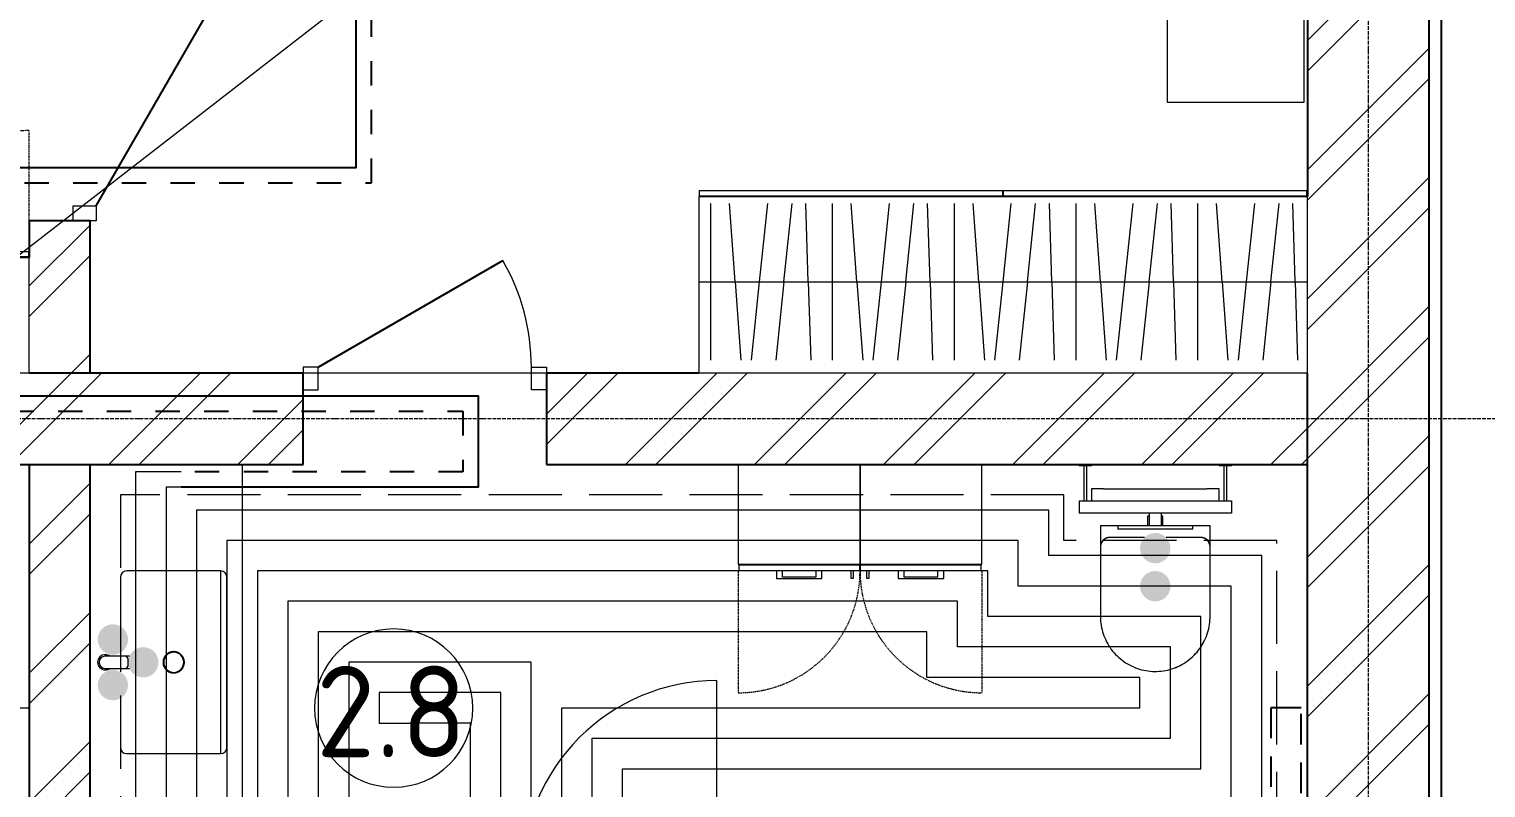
# Model space of a CAD drawing. Header units: millimetres. Extents: x -5016 to 22834, y -6019 to 18943.
# Drawn here: x 15600 to 20386, y 7687 to 10180 of the extents above; entities that cross this region are included whole.
import ezdxf

# ---------------------------------------------------------------- set-up
doc = ezdxf.new("R2010")
doc.units = ezdxf.units.MM
for name, pattern in [('ОВ_ПУНКТ', [160, 80, -80]), ('ОВ_ШТРИХ', [330, 240, -90]), ('Осевая 12-2-2', [16, 12, -2, 0, -2]), ('Сверху', [3.96875, 2.38125, -1.5875])]:
    doc.linetypes.add(name, pattern=pattern)
for name, color, linetype, lineweight in [('A-AREA-IDEN', 8, 'Continuous', 13), ('A-DETL-GENF', 9, 'Continuous', 13), ('A-DOOR', 8, 'Continuous', 13), ('A-FLOR', 9, 'Continuous', 13), ('A-WALL', 8, 'Continuous', 13), ('A-WALL-PATT', 8, 'Continuous', 13), ('I-FURN', 9, 'Continuous', 13), ('P-SANR-FIXT', 9, 'Continuous', 13), ('S-GRID', 8, 'Continuous', 13), ('АР_подложка', 8, 'Continuous', 13), ('ОВ_выноски', 7, 'Continuous', 18), ('ОВ_приборы', 7, 'Continuous', 35), ('ОВ_Т1', 1, 'Continuous', 50), ('ОВ_Т11', 6, 'Continuous', 35), ('ОВ_Т2', 5, 'Continuous', 50), ('ОВ_Т21', 4, 'Continuous', 35), ('ОВ_ТП', 1, 'Continuous', 13)]:
    doc.layers.add(name, color=color, linetype=linetype, lineweight=lineweight)
doc.styles.add('GOST Common', font='GOST_Common.ttf', dxfattribs={"height": 300})
pattern_1 = [(45, (0, 0), (-212.132, 212.132), []), (45, (0, 100), (-212.132, 212.132), [])]

# ---------------------------------------------------------------- blocks, each defined once
blk = doc.blocks.new('INT 18 Шкаф-ящики - INT 18 Шкаф-ящики-1564316-Этаж 2 - Планировка')
at = {"layer": 'I-FURN'}
for p, q in [((300, 350), (-300, 350)), ((-300, 350), (-300, 342)), ((300, -100), (300, 350)), ((-300, 312), (-300, -100)), ((-300, -100), (300, -100))]:
    blk.add_line(p, q, dxfattribs=at)
blk = doc.blocks.new('Дверь-Витраж-Одинарная-Остекление - Дверь-Витраж-Одинарная-Остекление-1564526-Этаж 2 - Планировка')
at = {"layer": 'A-DOOR'}
blk.add_line((320, 20), (320, 640), dxfattribs=at)
blk.add_arc((320, 0), 640, 90, 180, dxfattribs=at)
blk = doc.blocks.new('INT 04 Унитаз - Унитаз подвесной Tece TECEspring K 9700997-1563499-Этаж 2 - Планировка')
at = {"layer": 'A-DETL-GENF', "true_color": 0x0000ff}
blk.add_hatch(color=5, dxfattribs=at).paths.add_polyline_path([(0, -125), (12.9, -123.3), (25, -118.3), (35.4, -110.4), (43.3, -100), (48.3, -87.9), (50, -75), (48.3, -62.1), (43.3, -50), (35.4, -39.6), (25, -31.7), (12.9, -26.7), (0, -25), (-12.9, -26.7), (-25, -31.7), (-35.4, -39.6), (-43.3, -50), (-48.3, -62.1), (-50, -75), (-48.3, -87.9), (-43.3, -100), (-35.4, -110.4), (-25, -118.3), (-12.9, -123.3)])
at = {"layer": 'A-DETL-GENF', "true_color": 0x008000}
blk.add_hatch(color=96, dxfattribs=at).paths.add_polyline_path([(0, -250), (12.9, -248.3), (25, -243.3), (35.4, -235.4), (43.3, -225), (48.3, -212.9), (50, -200), (48.3, -187.1), (43.3, -175), (35.4, -164.6), (25, -156.7), (12.9, -151.7), (0, -150), (-12.9, -151.7), (-25, -156.7), (-35.4, -164.6), (-43.3, -175), (-48.3, -187.1), (-50, -200), (-48.3, -212.9), (-43.3, -225), (-35.4, -235.4), (-25, -243.3), (-12.9, -248.3)])
at = {"layer": 'P-SANR-FIXT'}
for p, q in [((-180, 0), (-180, -300)), ((-180, 0), (-180, 0)), ((-180, 0), (-123, 0)), ((-180, 0), (-180, -70)), ((-25, 30), (-25, 0)), ((-20.2, 30), (-25, 30)), ((25, 30), (20.2, 30)), ((25, 0), (25, 30)), ((180, -300), (180, 0)), ((-35.6, -40), (-150, -40)), ((150, -40), (35.4, -40)), ((123, 0), (180, 0)), ((180, 0), (180, 0)), ((180, -70), (180, 0)), ((-180, -70), (-180, -300)), ((180, -300), (180, -70))]:
    blk.add_line(p, q, dxfattribs=at)
at = {"layer": 'P-SANR-FIXT', "flags": 128}
for points in [[(-150, -40), (-151.2, -40), (-152.4, -40.1), (-153.6, -40.2), (-154.8, -40.4), (-156, -40.6), (-157.1, -40.9), (-158.3, -41.2), (-159.4, -41.5), (-160.6, -41.9), (-161.7, -42.4), (-162.8, -42.9), (-163.9, -43.4), (-164.9, -44), (-165.9, -44.6), (-166.9, -45.2), (-167.9, -45.9), (-168.9, -46.7), (-169.8, -47.4), (-170.7, -48.3), (-171.5, -49.1), (-172.3, -50), (-173.1, -50.9), (-173.9, -51.8), (-174.6, -52.8), (-175.2, -53.8), (-175.9, -54.8), (-176.5, -55.9), (-177, -56.9), (-177.5, -58), (-178, -59.1), (-178.4, -60.3), (-178.7, -61.4), (-179.1, -62.6), (-179.3, -63.7), (-179.6, -64.9), (-179.7, -66.1), (-179.9, -67.3), (-180, -68.5), (-180, -69.7), (-180, -70)], [(180, -70), (180, -68.8), (179.9, -67.6), (179.8, -66.4), (179.6, -65.2), (179.4, -64), (179.1, -62.9), (178.8, -61.7), (178.5, -60.6), (178.1, -59.4), (177.6, -58.3), (177.1, -57.2), (176.6, -56.1), (176, -55.1), (175.4, -54.1), (174.8, -53.1), (174.1, -52.1), (173.3, -51.1), (172.6, -50.2), (171.7, -49.3), (170.9, -48.5), (170, -47.7), (169.1, -46.9), (168.2, -46.1), (167.2, -45.4), (166.2, -44.8), (165.2, -44.1), (164.1, -43.5), (163.1, -43), (162, -42.5), (160.9, -42), (159.7, -41.6), (158.6, -41.3), (157.4, -40.9), (156.3, -40.7), (155.1, -40.4), (153.9, -40.3), (152.7, -40.1), (151.5, -40), (150.3, -40), (150, -40)], [(-180, -300), (-179.9, -307.2), (-179.4, -314.4), (-178.7, -321.5), (-177.7, -328.7), (-176.4, -335.8), (-174.8, -342.8), (-173, -349.7), (-170.9, -356.6), (-168.5, -363.4), (-165.8, -370.1), (-162.9, -376.7), (-159.7, -383.1), (-156.2, -389.4), (-152.5, -395.6), (-148.6, -401.6), (-144.4, -407.5), (-140, -413.2), (-135.3, -418.7), (-130.5, -424), (-125.4, -429.1), (-120.1, -434), (-114.7, -438.7), (-109, -443.2), (-103.2, -447.5), (-97.3, -451.5), (-91.1, -455.2), (-84.8, -458.8), (-78.4, -462), (-71.9, -465), (-65.2, -467.8), (-58.5, -470.2), (-51.6, -472.4), (-44.7, -474.4), (-37.7, -476), (-30.6, -477.4), (-23.5, -478.5), (-16.3, -479.3), (-9.1, -479.8), (-1.9, -480), (5.3, -479.9), (12.4, -479.6), (19.6, -478.9), (26.8, -478), (33.9, -476.8), (40.9, -475.3), (47.9, -473.5), (54.8, -471.5), (61.6, -469.1), (68.3, -466.5), (74.9, -463.7), (81.4, -460.5), (87.7, -457.2), (94, -453.5), (100, -449.6), (105.9, -445.5), (111.7, -441.2), (117.2, -436.6), (122.6, -431.8), (127.8, -426.8), (132.7, -421.6), (137.5, -416.2), (142, -410.6), (146.3, -404.8), (150.4, -398.9), (154.2, -392.8), (157.8, -386.5), (161.2, -380.2), (164.2, -373.7), (167.1, -367), (169.6, -360.3), (171.9, -353.5), (173.9, -346.6), (175.6, -339.6), (177, -332.5), (178.2, -325.4), (179.1, -318.3), (179.7, -311.1), (180, -303.9), (180, -300)], [(-180, -300), (-179.9, -307.2), (-179.5, -314.4), (-178.8, -321.6), (-177.7, -328.7), (-176.5, -335.8), (-174.9, -342.8), (-173, -349.8), (-170.9, -356.6), (-168.5, -363.4), (-165.8, -370.1), (-162.9, -376.7), (-159.7, -383.1), (-156.2, -389.5), (-152.5, -395.6), (-148.6, -401.7), (-144.4, -407.5), (-140, -413.2), (-135.4, -418.7), (-130.5, -424), (-125.4, -429.2), (-120.2, -434.1), (-114.7, -438.8), (-109.1, -443.2), (-103.3, -447.5), (-97.3, -451.5), (-91.1, -455.3), (-84.9, -458.8), (-78.4, -462.1), (-71.9, -465.1), (-65.2, -467.8), (-58.5, -470.3), (-51.6, -472.5), (-44.7, -474.4), (-37.7, -476.1), (-30.6, -477.4), (-23.5, -478.5), (-16.3, -479.3), (-9.1, -479.8), (-1.9, -480), (5.3, -480), (12.4, -479.6), (19.6, -479), (26.8, -478), (33.9, -476.8), (40.9, -475.3), (47.9, -473.6), (54.8, -471.5), (61.6, -469.2), (68.3, -466.6), (74.9, -463.7), (81.4, -460.6), (87.8, -457.2), (94, -453.6), (100.1, -449.7), (106, -445.6), (111.7, -441.2), (117.3, -436.6), (122.6, -431.8), (127.8, -426.8), (132.8, -421.6), (137.5, -416.2), (142.1, -410.6), (146.4, -404.8), (150.4, -398.9), (154.3, -392.8), (157.9, -386.6), (161.2, -380.2), (164.3, -373.7), (167.1, -367), (169.6, -360.3), (171.9, -353.5), (173.9, -346.6), (175.6, -339.6), (177.1, -332.5), (178.2, -325.4), (179.1, -318.3), (179.7, -311.1), (180, -303.9), (180, -300)]]:
    blk.add_lwpolyline(points, dxfattribs=at)
at = {"layer": 'P-SANR-FIXT'}
for centre, start, end in [((-150, -70), 90, 180), ((150, -70), 360, 90)]:
    blk.add_arc(centre, 30, start, end, dxfattribs=at)
blk = doc.blocks.new('INT 04 Инсталяция - Комплект для установки подвесного унитаза_ TECEnov-1563503-Этаж 2 - Планировка')
at = {"layer": 'P-SANR-FIXT'}
for p, q in [((-25, 30), (-25, 0)), ((25, 0), (25, 30))]:
    blk.add_line(p, q, dxfattribs=at)
blk = doc.blocks.new('INT 04 Инсталляция для унитаза - Инсталляция для унитаза-1566561-Этаж 2 - Планировка')
at = {"layer": 'P-SANR-FIXT'}
for p, q in [((-250, 0), (-250, -5)), ((-210, -5), (-210, 0)), ((210, 0), (210, -5)), ((250, -5), (250, 0)), ((-210, -5), (-250, -5)), ((-235, -5), (-235, -120)), ((-225, -120), (-225, -5)), ((250, -5), (210, -5)), ((225, -5), (225, -120)), ((235, -120), (235, -5)), ((-210, -80), (-210, -120)), ((-170, -80), (-210, -80)), ((-170, -80), (170, -80)), ((210, -80), (170, -80)), ((210, -120), (210, -80)), ((-250, -120), (250, -120)), ((-250, -120), (-250, -160)), ((250, -120), (250, -160)), ((250, -160), (-250, -160)), ((-20, -160), (-20, -200)), ((20, -200), (20, -160))]:
    blk.add_line(p, q, dxfattribs=at)
blk = doc.blocks.new('INT 04 К - Клавиша с двумя прямоугольными кнопками-1566562-Этаж 2 - Планировка')
at = {"layer": 'P-SANR-FIXT'}
for p, q in [((0, 0), (246, 0)), ((0, 0), (0, -13)), ((246, -13), (246, 0)), ((246, -13), (0, -13))]:
    blk.add_line(p, q, dxfattribs=at)
blk = doc.blocks.new('INT 16 Тумба с раковиной - INT 16 Тумба с раковиной 2-1564531-Этаж 2 - Планировка')
at = {"layer": 'I-FURN'}
blk.add_line((-800, -180), (-200, -180), dxfattribs=at)
blk = doc.blocks.new('INT 16 Смеситель - INT 16 Смеситель-1566569-Этаж 2 - Планировка')
at = {"layer": 'P-SANR-FIXT'}
for p, q in [((-20, 0), (-20, -65)), ((20, -65), (20, 0)), ((-20, -65), (-20, -79.6)), ((-10, -75), (10, -75)), ((20, -79.6), (20, -65))]:
    blk.add_line(p, q, dxfattribs=at)
for centre, radius, start, end in [((0, 0), 25, 360, 180), ((0, 0), 25, 180, 216.232), ((0, 0), 20, 90, 180), ((0, 0), 20, 143.7312, 165), ((0, 0), 20, 143.7312, 165), ((0, 0), 20, 90, 113.3697), ((0, 0), 20, 66.6303, 113.3697), ((0, 0), 20, 360, 90), ((0, 0), 20, 66.6303, 90), ((0, 0), 20, 30, 50.4689), ((0, 0), 20, 30, 50.4689), ((0, 0), 25, 323.768, 360), ((-10, -65), 10, 180, 270), ((-10, -65), 10, 180, 255), ((10, -65), 10, 270, 360), ((10, -65), 10, 285, 330)]:
    blk.add_arc(centre, radius, start, end, dxfattribs=at)
blk = doc.blocks.new('INT 16 Раковина - INT 16 Раковина-1564552-Этаж 2 - Планировка')
at = {"layer": 'A-DETL-GENF', "true_color": 0x0000ff}
blk.add_hatch(color=5, dxfattribs=at).paths.add_polyline_path([(-125, 200), (-123.3, 187.1), (-118.3, 175), (-109.2, 163.7), (-100, 156.7), (-87.9, 151.7), (-75, 150), (-62.1, 151.7), (-50, 156.7), (-39.6, 164.6), (-31.7, 175), (-26.7, 187.1), (-25, 200), (-26.7, 212.9), (-31.7, 225), (-39.6, 235.4), (-50, 243.3), (-62.1, 248.3), (-75, 250), (-87.9, 248.3), (-100, 243.3), (-110.4, 235.4), (-118.3, 225), (-123.3, 212.9)])
at = {"layer": 'A-DETL-GENF', "true_color": 0xff0000}
blk.add_hatch(color=1, dxfattribs=at).paths.add_polyline_path([(25, 200), (26.7, 187.1), (31.7, 175), (39.6, 164.6), (50, 156.7), (62.1, 151.7), (75, 150), (87.9, 151.7), (100, 156.7), (110.4, 164.6), (118.3, 175), (123.3, 187.1), (125, 200), (123.3, 212.9), (118.3, 225), (110.4, 235.4), (100, 243.3), (87.9, 248.3), (75, 250), (62.1, 248.3), (50, 243.3), (39.6, 235.4), (31.7, 225), (26.7, 212.9)])
at = {"layer": 'A-DETL-GENF', "true_color": 0x008000}
blk.add_hatch(color=96, dxfattribs=at).paths.add_polyline_path([(-50, 100), (-48.3, 87.1), (-43.3, 75), (-35.4, 64.6), (-25, 56.7), (-12.9, 51.7), (0, 50), (12.9, 51.7), (25, 56.7), (35.4, 64.6), (43.3, 75), (48.3, 87.1), (50, 100), (48.3, 112.9), (43.3, 125), (35.4, 135.4), (23.4, 143.9), (12.9, 148.3), (0, 150), (-15.6, 147.2), (-25, 143.3), (-35.4, 135.4), (-43.3, 125), (-48.3, 112.9)])
at = {"layer": 'P-SANR-FIXT'}
for p, q in [((-650, -225), (-650, 275)), ((-300, 155), (-300, -155)), ((-118.3, 175), (-280, 175)), ((-20, 175), (-31.7, 175)), ((31.7, 175), (20, 175)), ((280, 175), (118.3, 175)), ((300, -155), (300, 155)), ((-280, -175), (280, -175)), ((650, -225), (-650, -225))]:
    blk.add_line(p, q, dxfattribs=at)
at = {"layer": 'P-SANR-FIXT', "flags": 128}
for points in [[(35, 0), (35, 1.4), (34.9, 2.8), (34.7, 4.2), (34.6, 5.6), (34.3, 7), (34, 8.3), (33.6, 9.7), (33.2, 11), (32.8, 12.3), (32.2, 13.6), (31.7, 14.9), (31, 16.2), (30.4, 17.4), (29.7, 18.6), (28.9, 19.8), (28.1, 20.9), (27.2, 22), (26.3, 23.1), (25.4, 24.1), (24.4, 25.1), (23.4, 26.1), (22.3, 27), (21.2, 27.8), (20.1, 28.7), (18.9, 29.5), (17.7, 30.2), (16.5, 30.9), (15.2, 31.5), (14, 32.1), (12.7, 32.6), (11.4, 33.1), (10, 33.5), (8.7, 33.9), (7.3, 34.2), (5.9, 34.5), (4.6, 34.7), (3.2, 34.9), (1.8, 35), (0.4, 35), (-1, 35), (-2.4, 34.9), (-3.8, 34.8), (-5.2, 34.6), (-6.6, 34.4), (-8, 34.1), (-9.3, 33.7), (-10.7, 33.3), (-12, 32.9), (-13.3, 32.4), (-14.6, 31.8), (-15.8, 31.2), (-17.1, 30.6), (-18.3, 29.9), (-19.4, 29.1), (-20.6, 28.3), (-21.7, 27.5), (-22.8, 26.6), (-23.8, 25.6), (-24.8, 24.7), (-25.8, 23.6), (-26.7, 22.6), (-27.6, 21.5), (-28.5, 20.4), (-29.2, 19.2), (-30, 18), (-30.7, 16.8), (-31.3, 15.6), (-31.9, 14.3), (-32.5, 13), (-33, 11.7), (-33.4, 10.4), (-33.8, 9.1), (-34.1, 7.7), (-34.4, 6.3), (-34.6, 4.9), (-34.8, 3.5), (-34.9, 2.2), (-35, 0.8), (-35, 0)], [(-35, 0), (-35, -1.4), (-34.9, -2.8), (-34.7, -4.2), (-34.6, -5.6), (-34.3, -7), (-34, -8.3), (-33.6, -9.7), (-33.2, -11), (-32.8, -12.3), (-32.2, -13.6), (-31.7, -14.9), (-31, -16.2), (-30.4, -17.4), (-29.7, -18.6), (-28.9, -19.8), (-28.1, -20.9), (-27.2, -22), (-26.3, -23.1), (-25.4, -24.1), (-24.4, -25.1), (-23.4, -26.1), (-22.3, -27), (-21.2, -27.8), (-20.1, -28.7), (-18.9, -29.5), (-17.7, -30.2), (-16.5, -30.9), (-15.2, -31.5), (-14, -32.1), (-12.7, -32.6), (-11.4, -33.1), (-10, -33.5), (-8.7, -33.9), (-7.3, -34.2), (-5.9, -34.5), (-4.6, -34.7), (-3.2, -34.9), (-1.8, -35), (-0.4, -35), (1, -35), (2.4, -34.9), (3.8, -34.8), (5.2, -34.6), (6.6, -34.4), (8, -34.1), (9.3, -33.7), (10.7, -33.3), (12, -32.9), (13.3, -32.4), (14.6, -31.8), (15.8, -31.2), (17.1, -30.6), (18.3, -29.9), (19.4, -29.1), (20.6, -28.3), (21.7, -27.5), (22.8, -26.6), (23.8, -25.6), (24.8, -24.7), (25.8, -23.6), (26.7, -22.6), (27.6, -21.5), (28.5, -20.4), (29.2, -19.2), (30, -18), (30.7, -16.8), (31.3, -15.6), (31.9, -14.3), (32.5, -13), (33, -11.7), (33.4, -10.4), (33.8, -9.1), (34.1, -7.7), (34.4, -6.3), (34.6, -4.9), (34.8, -3.5), (34.9, -2.2), (35, -0.8), (35, 0)]]:
    blk.add_lwpolyline(points, dxfattribs=at)
at = {"layer": 'P-SANR-FIXT'}
for centre, radius, start, end in [((-280, 155), 20, 90, 180), ((280, 155), 20, 0, 90), ((0, 0), 35, 0, 180), ((0, 0), 35, 180, 0), ((0, 0), 33, 360, 180), ((0, 0), 33, 180, 360), ((-280, -155), 20, 180, 270), ((280, -155), 20, 270, 0)]:
    blk.add_arc(centre, radius, start, end, dxfattribs=at)
blk = doc.blocks.new('INT 18 Книжный шкаф - INT 18 Книжный шкаф-1564555-Этаж 2 - Планировка')
at = {"layer": 'I-FURN'}
for p, q in [((-200, 200), (-200, -128)), ((200, 200), (-200, 200)), ((200, -128), (200, 200)), ((-200, -128), (200, -128)), ((-198.5, -130), (198.5, -130)), ((-198.5, -130), (-198.5, -150)), ((198.5, -130), (198.5, -150)), ((198.5, -150), (-198.5, -150)), ((-75, -150), (-75, -175)), ((-75, -175), (75, -175)), ((-55, -170), (-55, -150)), ((55, -170), (-55, -170)), ((55, -150), (55, -170)), ((75, -175), (75, -150)), ((170.75, -175), (170.75, -150)), ((177.75, -175), (170.75, -175)), ((177.75, -150), (177.75, -175))]:
    blk.add_line(p, q, dxfattribs=at)
at = {"layer": 'I-FURN', "color": 8, "linetype": 'Сверху', "true_color": 0x808080}
blk.add_line((-200, -150), (-200, -550), dxfattribs=at)
at = {"layer": 'I-FURN', "linetype": 'Сверху'}
blk.add_line((198.5, -150), (200, -150), dxfattribs=at)
blk.add_line((198.5, -150), (200, -150), dxfattribs=at)
at = {"layer": 'I-FURN', "color": 8, "linetype": 'Сверху', "true_color": 0x808080}
blk.add_arc((-200, -150), 400, 270, 360, dxfattribs=at)
blk = doc.blocks.new('INT 18 Книжный шкаф - INT 18 Книжный шкаф-1564713-Этаж 2 - Планировка')
at = {"layer": 'I-FURN', "color": 8, "linetype": 'Сверху', "true_color": 0x808080}
blk.add_line((-200, 150), (-200, 550), dxfattribs=at)
at = {"layer": 'I-FURN'}
for p, q in [((-198.5, 150), (198.5, 150)), ((-198.5, 150), (-198.5, 130)), ((-75, 175), (-75, 150)), ((75, 175), (-75, 175)), ((-55, 150), (-55, 170)), ((-55, 170), (55, 170)), ((55, 170), (55, 150)), ((75, 150), (75, 175)), ((170.75, 150), (170.75, 175)), ((170.75, 175), (177.75, 175)), ((177.75, 175), (177.75, 150)), ((198.5, 150), (198.5, 130)), ((200, 128), (-200, 128)), ((-200, 128), (-200, -200)), ((198.5, 130), (-198.5, 130)), ((200, -200), (200, 128)), ((-200, -200), (200, -200))]:
    blk.add_line(p, q, dxfattribs=at)
at = {"layer": 'I-FURN', "linetype": 'Сверху'}
blk.add_line((198.5, 150), (200, 150), dxfattribs=at)
blk.add_line((198.5, 150), (200, 150), dxfattribs=at)
at = {"layer": 'I-FURN', "color": 8, "linetype": 'Сверху', "true_color": 0x808080}
blk.add_arc((-200, 150), 400, 0, 90, dxfattribs=at)
blk = doc.blocks.new('INT 19 Дверь межкомнатная одностворчатая - 900 х 2370 _800_ Глухое Л-НАР-1569067-Этаж 2 - Планировка')
at = {"layer": 'A-DOOR', "lineweight": 25}
blk.add_line((400, 120), (-292.8, 520), dxfattribs=at)
at = {"layer": 'A-DOOR'}
for p, q in [((-400, 120), (-450, 120)), ((-450, 120), (-450, 45)), ((-400, 45), (-400, 120)), ((400, 45), (400, 120)), ((400, 120), (450, 120)), ((450, 120), (450, 45)), ((-450, 45), (-400, 45)), ((450, 45), (400, 45))]:
    blk.add_line(p, q, dxfattribs=at)
blk.add_arc((400, 120), 800, 150, 180, dxfattribs=at)
blk = doc.blocks.new('INT 19 Дверь межкомнатная одностворчатая - 800х 2070 _800_ Глухое П-НАР-1569050-Этаж 2 - Планировка')
at = {"layer": 'A-DOOR', "lineweight": 25}
blk.add_line((-350, 170), (256.2, 520), dxfattribs=at)
at = {"layer": 'A-DOOR'}
for p, q in [((-350, 170), (-400, 170)), ((-400, 170), (-400, 95)), ((-350, 95), (-350, 170)), ((350, 95), (350, 170)), ((350, 170), (400, 170)), ((400, 170), (400, 95)), ((-400, 95), (-350, 95)), ((400, 95), (350, 95))]:
    blk.add_line(p, q, dxfattribs=at)
blk.add_arc((-350, 170), 700, 360, 30, dxfattribs=at)
blk = doc.blocks.new('INT 18 Шкаф - INT 18 Шкаф-1566081-Этаж 2 - Планировка')
at = {"layer": 'I-FURN'}
for p, q in [((-200, 350), (200, 350)), ((-200, 350), (-200, -30)), ((200, -30), (200, 350)), ((200, -30), (-200, -30)), ((-198.5, -32), (198.5, -32)), ((-198.5, -32), (-198.5, -50)), ((198.5, -50), (198.5, -32)), ((198.5, -50), (-198.5, -50))]:
    blk.add_line(p, q, dxfattribs=at)
at = {"layer": 'I-FURN', "color": 8, "linetype": 'Сверху', "true_color": 0x808080}
blk.add_line((-198.5, -447), (-198.5, -50), dxfattribs=at)
blk.add_arc((-198.5, -50), 397, 270, 360, dxfattribs=at)
blk = doc.blocks.new('INT 18 Шкаф - INT 18 Шкаф-1566237-Этаж 2 - Планировка')
at = {"layer": 'A-DETL-GENF'}
for p, q in [((-960, -307), (-960, 207)), ((-880, -50), (-898.8, 207)), ((-800, -50), (-773, 207)), ((-720, -50), (-693, 207)), ((-640, -50), (-647.9, 207)), ((-560, -307), (-560, 207)), ((-480, -50), (-498.8, 207)), ((-400, -50), (-373, 207)), ((-320, -50), (-293, 207)), ((-240, -50), (-247.9, 207)), ((-160, -307), (-160, 207)), ((-80, -50), (-98.8, 207)), ((0, -50), (27, 207)), ((80, -50), (107, 207)), ((160, -50), (152.1, 207)), ((240, -307), (240, 207)), ((320, -50), (301.2, 207)), ((400, -50), (427, 207)), ((480, -50), (507, 207)), ((560, -50), (552.1, 207)), ((640, -307), (640, 207)), ((720, -50), (701.2, 207)), ((800, -50), (827, 207)), ((880, -50), (907, 207)), ((960, -50), (952.1, 207)), ((-1000, -50), (-600, -50)), ((-880, -50), (-861.2, -307)), ((-827, -307), (-800, -50)), ((-720, -50), (-747, -307)), ((-640, -50), (-632.1, -307)), ((-600, -50), (-200, -50)), ((-480, -50), (-461.2, -307)), ((-427, -307), (-400, -50)), ((-320, -50), (-347, -307)), ((-240, -50), (-232.1, -307)), ((-200, -50), (200, -50)), ((-80, -50), (-61.2, -307)), ((-27, -307), (0, -50)), ((80, -50), (53, -307)), ((160, -50), (167.9, -307)), ((200, -50), (600, -50)), ((320, -50), (338.8, -307)), ((373, -307), (400, -50)), ((480, -50), (453, -307)), ((560, -50), (567.9, -307)), ((600, -50), (1000, -50)), ((720, -50), (738.8, -307)), ((773, -307), (800, -50)), ((880, -50), (853, -307)), ((960, -50), (967.9, -307))]:
    blk.add_line(p, q, dxfattribs=at)
at = {"layer": 'I-FURN'}
for p, q in [((-998.5, 250), (-0.8, 250)), ((-998.5, 250), (-998.5, 232)), ((-0.8, 232), (-0.8, 250)), ((0.8, 250), (998.5, 250)), ((0.8, 250), (0.8, 232)), ((998.5, 232), (998.5, 250)), ((-1000, 230), (-1000, -350)), ((-1000, 230), (1000, 230)), ((-0.8, 232), (-998.5, 232)), ((998.5, 232), (0.8, 232)), ((1000, -350), (1000, 230)), ((1000, -350), (-1000, -350))]:
    blk.add_line(p, q, dxfattribs=at)
blk = doc.blocks.new('INT 04 Ванна встраиваемая - INT 04 Ванна встраиваемая-1566477-Этаж 2 - Планировка')
at = {"layer": 'A-DETL-GENF', "true_color": 0x008000}
blk.add_hatch(color=96, dxfattribs=at).paths.add_polyline_path([(-775, -100), (-762.1, -98.3), (-750, -93.3), (-739.6, -85.4), (-731.7, -75), (-726.7, -62.9), (-725, -50), (-726.7, -37.1), (-731.7, -25), (-739.6, -14.6), (-750, -6.7), (-762.1, -1.7), (-775, 0), (-787.9, -1.7), (-800, -6.7), (-810.4, -14.6), (-818.3, -25), (-823.3, -37.1), (-825, -50), (-823.3, -62.9), (-818.3, -75), (-807.8, -87.3), (-800, -93.3), (-787.9, -98.3)])
at = {"layer": 'P-SANR-FIXT'}
for p, q in [((-850, 350), (-850, -450)), ((-150, 300), (-450, 300)), ((-120, 300), (-122, 300)), ((122, 300), (120, 300)), ((450, 300), (150, 300)), ((-114.5, 245), (-273.8, 245)), ((-9.7, 245), (-35.5, 245)), ((35.5, 245), (9.5, 245)), ((274.2, 245), (114.5, 245)), ((-273.8, -345), (274.2, -345)), ((-450, -400), (450, -400)), ((-850, -450), (850, -450))]:
    blk.add_line(p, q, dxfattribs=at)
at = {"layer": 'P-SANR-FIXT', "flags": 128}
for points in [[(-365, -50), (-365, -48.6), (-365.1, -47.2), (-365.3, -45.8), (-365.4, -44.4), (-365.7, -43), (-366, -41.7), (-366.4, -40.3), (-366.8, -39), (-367.2, -37.7), (-367.8, -36.4), (-368.3, -35.1), (-369, -33.8), (-369.6, -32.6), (-370.3, -31.4), (-371.1, -30.2), (-371.9, -29.1), (-372.8, -28), (-373.7, -26.9), (-374.6, -25.9), (-375.6, -24.9), (-376.6, -23.9), (-377.7, -23), (-378.8, -22.2), (-379.9, -21.3), (-381.1, -20.5), (-382.3, -19.8), (-383.5, -19.1), (-384.8, -18.5), (-386, -17.9), (-387.3, -17.4), (-388.6, -16.9), (-390, -16.5), (-391.3, -16.1), (-392.7, -15.8), (-394.1, -15.5), (-395.4, -15.3), (-396.8, -15.1), (-398.2, -15), (-399.6, -15), (-401, -15), (-402.4, -15.1), (-403.8, -15.2), (-405.2, -15.4), (-406.6, -15.6), (-408, -15.9), (-409.3, -16.3), (-410.7, -16.7), (-412, -17.1), (-413.3, -17.6), (-414.6, -18.2), (-415.8, -18.8), (-417.1, -19.4), (-418.3, -20.1), (-419.4, -20.9), (-420.6, -21.7), (-421.7, -22.5), (-422.8, -23.4), (-423.8, -24.4), (-424.8, -25.3), (-425.8, -26.4), (-426.7, -27.4), (-427.6, -28.5), (-428.5, -29.6), (-429.2, -30.8), (-430, -32), (-430.7, -33.2), (-431.3, -34.4), (-431.9, -35.7), (-432.5, -37), (-433, -38.3), (-433.4, -39.6), (-433.8, -40.9), (-434.1, -42.3), (-434.4, -43.7), (-434.6, -45.1), (-434.8, -46.5), (-434.9, -47.8), (-435, -49.2), (-435, -50)], [(-435, -50), (-435, -51.4), (-434.9, -52.8), (-434.7, -54.2), (-434.6, -55.6), (-434.3, -57), (-434, -58.3), (-433.6, -59.7), (-433.2, -61), (-432.8, -62.3), (-432.2, -63.6), (-431.7, -64.9), (-431, -66.2), (-430.4, -67.4), (-429.7, -68.6), (-428.9, -69.8), (-428.1, -70.9), (-427.2, -72), (-426.3, -73.1), (-425.4, -74.1), (-424.4, -75.1), (-423.4, -76.1), (-422.3, -77), (-421.2, -77.8), (-420.1, -78.7), (-418.9, -79.5), (-417.7, -80.2), (-416.5, -80.9), (-415.2, -81.5), (-414, -82.1), (-412.7, -82.6), (-411.4, -83.1), (-410, -83.5), (-408.7, -83.9), (-407.3, -84.2), (-405.9, -84.5), (-404.6, -84.7), (-403.2, -84.9), (-401.8, -85), (-400.4, -85), (-399, -85), (-397.6, -84.9), (-396.2, -84.8), (-394.8, -84.6), (-393.4, -84.4), (-392, -84.1), (-390.7, -83.7), (-389.3, -83.3), (-388, -82.9), (-386.7, -82.4), (-385.4, -81.8), (-384.2, -81.2), (-382.9, -80.6), (-381.7, -79.9), (-380.6, -79.1), (-379.4, -78.3), (-378.3, -77.5), (-377.2, -76.6), (-376.2, -75.6), (-375.2, -74.7), (-374.2, -73.6), (-373.3, -72.6), (-372.4, -71.5), (-371.5, -70.4), (-370.8, -69.2), (-370, -68), (-369.3, -66.8), (-368.7, -65.6), (-368.1, -64.3), (-367.5, -63), (-367, -61.7), (-366.6, -60.4), (-366.2, -59.1), (-365.9, -57.7), (-365.6, -56.3), (-365.4, -54.9), (-365.2, -53.5), (-365.1, -52.2), (-365, -50.8), (-365, -50)]]:
    blk.add_lwpolyline(points, dxfattribs=at)
at = {"layer": 'P-SANR-FIXT'}
for centre, radius, start, end in [((-450, -50), 350, 90, 172.6805), ((450, -50), 350, 270, 90), ((-273.8, -50), 295, 90, 270), ((274.2, -50), 295, 270, 90), ((-400, -50), 35, 0, 180), ((-400, -50), 32, 360, 180), ((-450, -50), 350, 187.3199, 270), ((-400, -50), 35, 180, 0), ((-400, -50), 32, 180, 360)]:
    blk.add_arc(centre, radius, start, end, dxfattribs=at)
blk = doc.blocks.new('INT Марка помещения - Номер помещения _ Площадь _ Имя-1615504-Этаж 2 - Планировка')
at = {"layer": 'A-AREA-IDEN'}
for start, end in [(360, 180), (180, 360)]:
    blk.add_arc((0, 0), 2.6, start, end, dxfattribs=at)
blk = doc.blocks.new('АР_План_2_этажа')
at = {"layer": 'A-WALL-PATT', "lineweight": 9}
h = blk.add_hatch(dxfattribs=at)
h.set_pattern_fill('FP_1', color=256, style=0, pattern_type=2)
h.set_pattern_definition(pattern_1)
h.paths.add_polyline_path([(22368.2, 11122.6), (22368.2, 18672.6), (21968.2, 18672.6), (21968.2, 11122.6), (22067.3, 11122.6)])
h = blk.add_hatch(dxfattribs=at)
h.set_pattern_fill('FP_1', color=256, style=0, pattern_type=2)
h.set_pattern_definition(pattern_1)
h.paths.add_polyline_path([(17968.2, 13722.6), (17968.2, 14222.6), (17768.2, 14222.6), (17768.2, 13722.6)])
h.paths.add_polyline_path([(17968.2, 15122.6), (17968.2, 18272.6), (17768.2, 18272.6), (17768.2, 16672.6), (17769.7, 16672.6), (17769.7, 15122.6)])
h = blk.add_hatch(dxfattribs=at)
h.set_pattern_fill('FP_1', color=256, style=0, pattern_type=2)
h.set_pattern_definition(pattern_1)
h.paths.add_polyline_path([(21968.2, 13422.6), (21968.2, 13722.6), (19468.2, 13722.6), (19468.2, 13422.6), (21706.3, 13422.6)])
h.paths.add_polyline_path([(18668.2, 13422.6), (18668.2, 13722.6), (14868.2, 13722.6), (14868.2, 13422.6), (18096, 13422.6)])
h = blk.add_hatch(dxfattribs=at)
h.set_pattern_fill('FP_1', color=256, style=0, pattern_type=2)
h.set_pattern_definition(pattern_1)
h.paths.add_polyline_path([(17968.2, 11122.6), (17968.2, 13422.6), (17768.2, 13422.6), (17768.2, 11122.6)])
at = {"layer": 'A-FLOR'}
blk.add_line((19468.2, 13722.6), (18668.2, 13722.6), dxfattribs=at)
at = {"layer": 'A-WALL', "lineweight": 25}
for p, q in [((22408.2, 10682.6), (22408.2, 20412.6)), ((22368.2, 10722.6), (22368.2, 20372.6)), ((21968.2, 18272.6), (21968.2, 14302.6)), ((17968.2, 14222.6), (17768.2, 14222.6)), ((17768.2, 14222.6), (17768.2, 14102.6)), ((17968.2, 13722.6), (17968.2, 14222.6)), ((18668.2, 13722.6), (17768.2, 13722.6)), ((18668.2, 13422.6), (18668.2, 13722.6)), ((19968.2, 13722.6), (19468.2, 13722.6)), ((19468.2, 13722.6), (19468.2, 13422.6)), ((21968.2, 11142.6), (21968.2, 13722.6)), ((16947.2, 13422.6), (18668.2, 13422.6)), ((17768.2, 13422.6), (17768.2, 11122.6)), ((17968.2, 11602.7), (17968.2, 13422.6)), ((19468.2, 13422.6), (21968.2, 13422.6))]:
    blk.add_line(p, q, dxfattribs=at)
at = {"layer": 'S-GRID', "color": 251, "linetype": 'Осевая 12-2-2', "true_color": 0x646464}
for p, q in [((22168.2, 22574.8), (22168.2, -1346.2)), ((23375.6, 13572.6), (-1176.1, 13572.6))]:
    blk.add_line(p, q, dxfattribs=at)
at = {"layer": 'A-AREA-IDEN', "xscale": 99.99999999999993, "yscale": 99.99999999999993, "zscale": 99.99999999999993}
blk.add_blockref('INT Марка помещения - Номер помещения _ Площадь _ Имя-1615504-Этаж 2 - Планировка', (18965.8, 12622.1), dxfattribs=at)
at = {"layer": 'A-DOOR', "lineweight": 25, "rotation": 269.9999999999999}
blk.add_blockref('INT 19 Дверь межкомнатная одностворчатая - 900 х 2370 _800_ Глухое Л-НАР-1569067-Этаж 2 - Планировка', (17868.2, 14672.6), dxfattribs=at)
at = {"layer": 'A-DOOR', "lineweight": 25}
blk.add_blockref('INT 19 Дверь межкомнатная одностворчатая - 800х 2070 _800_ Глухое П-НАР-1569050-Этаж 2 - Планировка', (19068.2, 13572.6), dxfattribs=at)
at = {"layer": 'A-DOOR'}
blk.add_blockref('Дверь-Витраж-Одинарная-Остекление - Дверь-Витраж-Одинарная-Остекление-1564526-Этаж 2 - Планировка', (19708.2, 12072.6), dxfattribs=at)
at = {"layer": 'I-FURN'}
for name, p, rotation in [('INT 18 Шкаф-ящики - INT 18 Шкаф-ящики-1564316-Этаж 2 - Планировка', (21607.8, 14912.6), 269.9999999999987), ('INT 18 Шкаф - INT 18 Шкаф-1566081-Этаж 2 - Планировка', (17568.2, 14072.6), 180), ('INT 18 Книжный шкаф - INT 18 Книжный шкаф-1564713-Этаж 2 - Планировка', (20698.2, 13222.6), 180), ('INT 16 Тумба с раковиной - INT 16 Тумба с раковиной 2-1564531-Этаж 2 - Планировка', (18218.2, 13272.6), 89.9999999999735)]:
    blk.add_blockref(name, p, dxfattribs=dict(at, rotation=rotation))
for name, p in [('INT 18 Шкаф - INT 18 Шкаф-1566237-Этаж 2 - Планировка', (20968.2, 14072.6)), ('INT 18 Книжный шкаф - INT 18 Книжный шкаф-1564555-Этаж 2 - Планировка', (20298.2, 13222.6))]:
    blk.add_blockref(name, p, dxfattribs=at)
at = {"layer": 'P-SANR-FIXT'}
for name, p in [('INT 04 Ванна встраиваемая - INT 04 Ванна встраиваемая-1566477-Этаж 2 - Планировка', (16918.2, 13072.6)), ('INT 04 Инсталляция для унитаза - Инсталляция для унитаза-1566561-Этаж 2 - Планировка', (21468.2, 13422.6)), ('INT 04 Унитаз - Унитаз подвесной Tece TECEspring K 9700997-1563499-Этаж 2 - Планировка', (21468.2, 13222.6)), ('INT 04 К - Клавиша с двумя прямоугольными кнопками-1566562-Этаж 2 - Планировка', (21345.2, 13222.6)), ('INT 04 Инсталяция - Комплект для установки подвесного унитаза_ TECEnov-1563503-Этаж 2 - Планировка', (21468.2, 13222.6))]:
    blk.add_blockref(name, p, dxfattribs=at)
at = {"layer": 'P-SANR-FIXT', "rotation": 89.9999999999735}
for name, p in [('INT 16 Раковина - INT 16 Раковина-1564552-Этаж 2 - Планировка', (18243.2, 12772.6)), ('INT 16 Смеситель - INT 16 Смеситель-1566569-Этаж 2 - Планировка', (18018.2, 12772.6))]:
    blk.add_blockref(name, p, dxfattribs=at)
at = {"layer": 'A-AREA-IDEN', "insert": (18710.4, 12760.8), "char_height": 300, "width": 625.316, "attachment_point": 1, "style": 'GOST Common'}
blk.add_mtext('2.8', dxfattribs=at)

msp = doc.modelspace()

# ---------------------------------------------------------------- block references
at = {"layer": 'АР_подложка'}
msp.add_blockref('АР_План_2_этажа', (-2168, -4673), dxfattribs=at)

# ---------------------------------------------------------------- next in the draw order: linework, layer by layer
at = {"layer": 'ОВ_выноски'}
msp.add_lwpolyline([(15200, 9155), (17000, 10550)], dxfattribs=at)
at = {"layer": 'ОВ_приборы', "lineweight": 25}
for points in [[(19780, 7950), (19680, 7950)], [(19680, 7950), (19680, 7850)], [(19780, 7830), (19780, 7930)], [(19680, 7790), (19680, 7690)], [(19780, 7670), (19780, 7770)]]:
    msp.add_lwpolyline(points, dxfattribs=at)
at = {"layer": 'ОВ_Т1', "lineweight": 25}
msp.add_lwpolyline([(15215, 9230), (15215, 9725), (16675, 9725), (16675, 13025), (16525, 13025), (16525, 13180)], dxfattribs=at)
at = {"layer": 'ОВ_Т11', "lineweight": 25}
msp.add_lwpolyline([(15425, 9080), (15425, 8975), (17075, 8975), (17075, 8675), (16100, 8675)], dxfattribs=at)
at = {"layer": 'ОВ_Т11', "lineweight": 18}
for points in [[(16100, 8675), (16050, 8675), (16050, 8500), (16050, 6700)], [(19550, 7650), (19550, 8350), (18850, 8350), (18850, 8500), (16250, 8500), (16250, 6900)], [(17450, 7250), (17450, 7850), (19350, 7850), (19350, 8150), (18650, 8150), (18650, 8300), (16450, 8300), (16450, 7100)], [(17250, 7450), (17250, 8100), (16650, 8100), (16650, 7650)], [(17050, 7650), (17050, 7900), (16850, 7900)]]:
    msp.add_lwpolyline(points, dxfattribs=at)
at = {"layer": 'ОВ_Т2', "linetype": 'ОВ_ПУНКТ', "lineweight": 25}
msp.add_lwpolyline([(15265, 9230), (15265, 9675), (16725, 9675), (16725, 13075), (16575, 13075), (16575, 13180)], dxfattribs=at)
at = {"layer": 'ОВ_Т21', "linetype": 'ОВ_ПУНКТ', "lineweight": 25}
msp.add_lwpolyline([(15375, 9080), (15375, 8925), (17025, 8925), (17025, 8725), (16100, 8725)], dxfattribs=at)
at = {"layer": 'ОВ_Т21', "lineweight": 18}
for points in [[(16100, 8725), (15950, 8725), (15950, 8600), (15950, 6600)], [(19650, 7550), (19650, 8450), (18950, 8450), (18950, 8600), (16150, 8600), (16150, 6800)], [(17550, 7150), (17550, 7750), (19450, 7750), (19450, 8250), (18750, 8250), (18750, 8400), (16350, 8400), (16350, 7000)], [(17350, 7350), (17350, 7950), (19250, 7950), (19250, 8050), (18550, 8050), (18550, 8200), (16550, 8200), (16550, 7200)], [(17150, 7550), (17150, 8000), (16750, 8000), (16750, 7900), (16850, 7900)]]:
    msp.add_lwpolyline(points, dxfattribs=at)
at = {"layer": 'ОВ_ТП', "linetype": 'ОВ_ШТРИХ'}
msp.add_lwpolyline([(15900, 6550), (17450, 6550), (17450, 6900), (17800, 6900), (17800, 7500), (19700, 7500), (19700, 8500), (19000, 8500), (19000, 8650), (15900, 8650)], close=True, dxfattribs=at)

doc.saveas('drawing.dxf')
